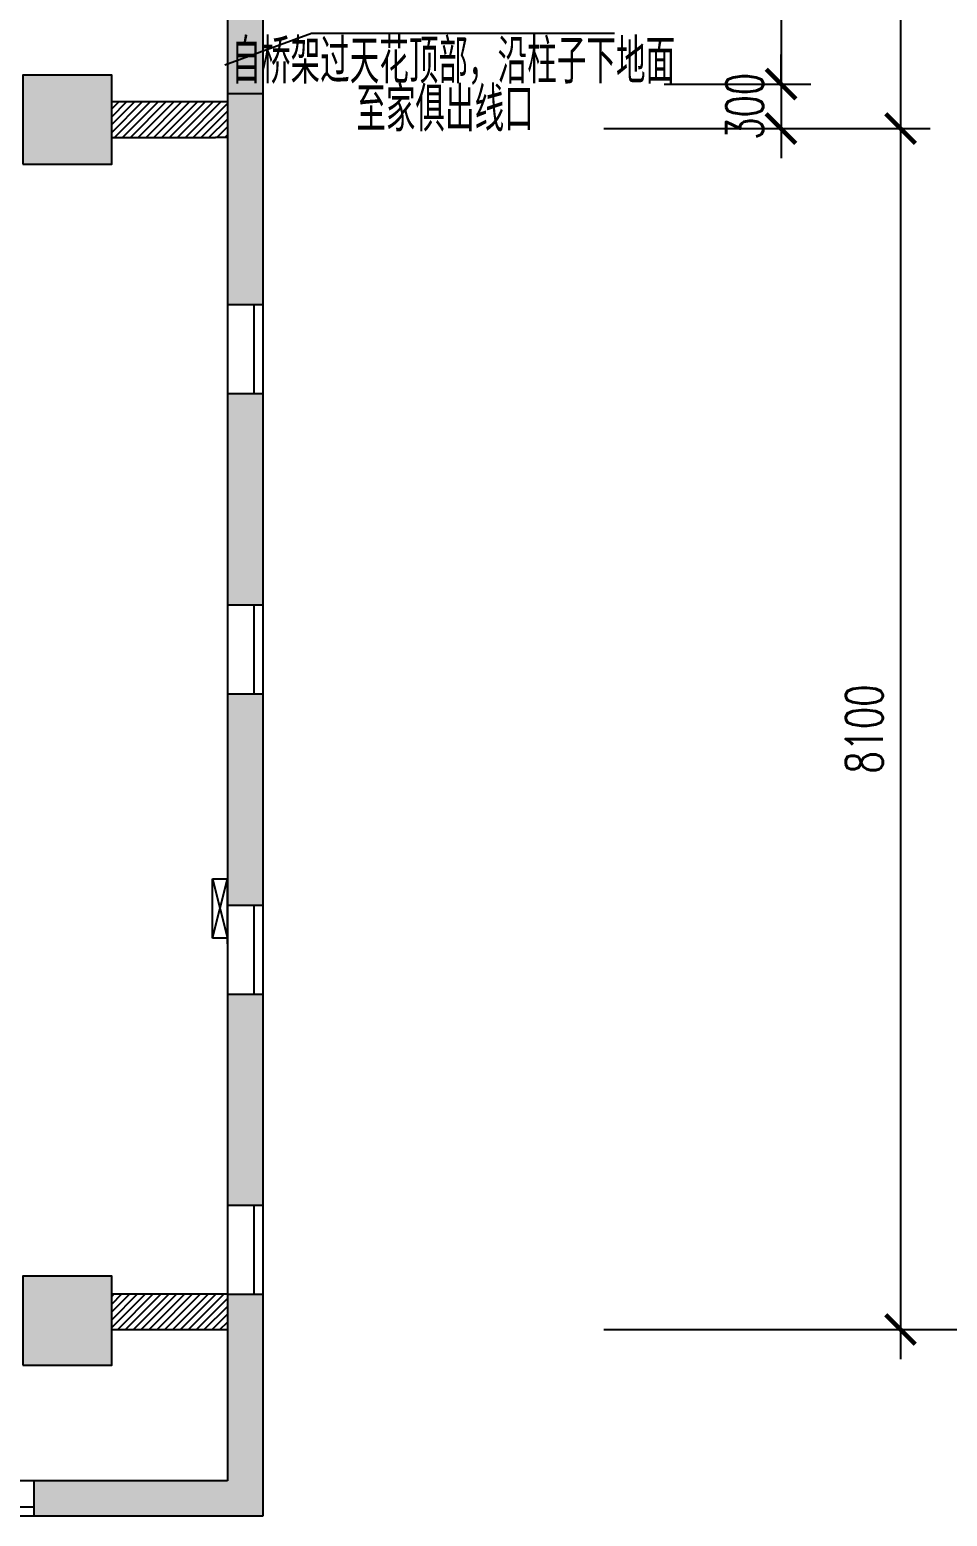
# Model space of a CAD drawing. Extents: x 243000 to 1039751, y -184758 to -16773.
# Drawn here: x 862449 to 868637, y -93708 to -83681 of the extents above; entities that cross this region are included whole.
import ezdxf
from ezdxf.enums import TextEntityAlignment as Align

# ---------------------------------------------------------------- set-up
doc = ezdxf.new("R2010")
doc.units = 0
doc.header["$LTSCALE"] = 1000
doc.header["$MEASUREMENT"] = 0
doc.layers.get('0').update_dxf_attribs({"linetype": 'CONTINUOUS'})
for name, color, linetype in [('WALL', 7, 'CONTINUOUS'), ('Z-TEXT', 7, 'CONTINUOUS'), ('玻璃线', 5, 'CONTINUOUS'), ('轴线标注', 1, 'CONTINUOUS')]:
    doc.layers.add(name, color=color, linetype=linetype)
doc.styles.add('DIM_FONT', font='romans.shx', dxfattribs={"width": 0.7, "height": 250, "bigfont": 'hztxt.shx'})
doc.styles.add('ROMANS', font='romans.shx', dxfattribs={"width": 0.7, "bigfont": 'hzdxf.shx'})
pattern_1 = [(45, (504728.568, 22557.45), (-26.5165043, 26.5165043), [])]

# ---------------------------------------------------------------- blocks, each defined once
blk = doc.blocks.new('_fzh')
at = {"layer": 'WALL'}
blk.add_hatch(color=7, dxfattribs=at).paths.add_polyline_path([(0.5, 0.5), (-0.5, 0.5), (-0.5, -0.5), (0.5, -0.5)])
at = {"layer": 'WALL', "color": 7}
blk.add_lwpolyline([(-0.5, -0.5), (0.5, -0.5), (0.5, 0.5), (-0.5, 0.5)], close=True, dxfattribs=at)
blk = doc.blocks.new('_ArchTick')
at = {"color": 0, "linetype": 'ByBlock', "const_width": 0.15}
blk.add_lwpolyline([(-0.5, -0.5), (0.5, 0.5)], dxfattribs=at)

msp = doc.modelspace()

# ---------------------------------------------------------------- hatches: boundary and pattern name
at = {"layer": 'WALL'}
h = msp.add_hatch(color=7, dxfattribs=at)
h.paths.add_polyline_path([(864022, -63263), (863782, -63263), (863782, -61838), (864022, -61838)])
h.paths.add_polyline_path([(864022, -65288), (863782, -65288), (863782, -63863), (864022, -63863)])
h.paths.add_polyline_path([(864022, -67313), (863782, -67313), (863782, -65888), (864022, -65888)])
h.paths.add_polyline_path([(864022, -69338), (863782, -69338), (863782, -68088), (863782, -67913), (864022, -67913)])
h.paths.add_polyline_path([(864022, -71363), (863782, -71363), (863782, -69938), (864022, -69938)])
h.paths.add_polyline_path([(864022, -73388), (863782, -73388), (863782, -71963), (864022, -71963)])
h.paths.add_polyline_path([(864022, -75413), (863782, -75413), (863782, -73988), (864022, -73988)])
h.paths.add_polyline_path([(864022, -77438), (863782, -77438), (863782, -76188), (863782, -76013), (864022, -76013)])
h.paths.add_polyline_path([(864022, -79463), (863782, -79463), (863782, -78038), (864022, -78038)])
h.paths.add_polyline_path([(864022, -81488), (863782, -81488), (863782, -80063), (864022, -80063)])
h.paths.add_polyline_path([(864022, -84113), (863782, -84113), (863782, -83513), (863782, -82088), (864022, -82088), (864022, -83513)])
edge = h.paths.add_edge_path(flags=16)
edge.add_line((863959.8, -83513), (863959.8, -84113))
h = msp.add_hatch(color=7, dxfattribs=at)
h.paths.add_polyline_path([(863782, -87563), (864022, -87563), (864022, -86138), (863782, -86138)])
h.paths.add_polyline_path([(863782, -85538), (864022, -85538), (864022, -84113), (863782, -84113)])
h = msp.add_hatch(dxfattribs=at)
h.set_pattern_fill('ANSI31', scale=300, style=0)
h.set_pattern_definition(pattern_1)
h.paths.add_polyline_path([(859692, -84408), (859542, -84408), (859542, -88168), (859692, -88168)])
h.paths.add_polyline_path([(863702, -84408), (863782, -84408), (863782, -84168), (863002, -84168), (863002, -84408), (863702, -84408)])
for points in [[(864022, -89588), (863782, -89588), (863782, -88163), (864022, -88163)], [(864022, -90188), (863782, -90188), (863782, -91613), (864022, -91613)], [(864022, -92213), (863782, -92213), (863782, -93468), (862477, -93468), (862477, -93708), (862477, -93708), (862477, -93708), (864022, -93708)]]:
    msp.add_hatch(color=7, dxfattribs=at).paths.add_polyline_path(points)
h = msp.add_hatch(dxfattribs=at)
h.set_pattern_fill('ANSI31', scale=300, style=0)
h.set_pattern_definition(pattern_1)
h.paths.add_polyline_path([(863782, -92448), (863782, -92208), (863002, -92208), (863002, -92448)])

# ---------------------------------------------------------------- linework, layer by layer
at = {"layer": 'WALL', "color": 7}
for p, q in [((864022, -82088), (864022, -84113)), ((863782, -83513), (863782, -84113)), ((863782, -84113), (863782, -85538)), ((864022, -84113), (863782, -84113)), ((864022, -84113), (864022, -85538)), ((863782, -84168), (863002, -84168)), ((863002, -84408), (863702, -84408)), ((863782, -84408), (863702, -84408)), ((864022, -85538), (863782, -85538)), ((863782, -86138), (863782, -87563)), ((864022, -86138), (863782, -86138)), ((864022, -86138), (864022, -87563)), ((864022, -87563), (863782, -87563)), ((863782, -88163), (863782, -89588)), ((864022, -88163), (863782, -88163)), ((864022, -88163), (864022, -89588)), ((864022, -89588), (863782, -89588)), ((864022, -90188), (863782, -90188)), ((863782, -90188), (863782, -91613)), ((864022, -90188), (864022, -91613)), ((864022, -91613), (863782, -91613)), ((863002, -92208), (863782, -92208)), ((863782, -92213), (863782, -93468)), ((864022, -92213), (863782, -92213)), ((864022, -92213), (864022, -93708)), ((863002, -92448), (863782, -92448)), ((863782, -93468), (862477, -93468)), ((862477, -93468), (862477, -93708)), ((864022, -93708), (862477, -93708))]:
    msp.add_line(p, q, dxfattribs=at)
at = {"layer": '玻璃线', "color": 7}
for p, q in [((863782, -85538), (863782, -86138)), ((863959.8, -85538), (863959.8, -86138)), ((864022, -85538), (864022, -86138)), ((863782, -87563), (863782, -88163)), ((863959.8, -87563), (863959.8, -88163)), ((864022, -87563), (864022, -88163)), ((863782, -89588), (863782, -90188)), ((863959.8, -89588), (863959.8, -90188)), ((864022, -89588), (864022, -90188)), ((863782, -91613), (863782, -92213)), ((863959.8, -91613), (863959.8, -92213)), ((864022, -91613), (864022, -92213)), ((862477, -93468), (861877, -93468)), ((862477, -93645.8), (861877, -93645.8)), ((862477, -93708), (861877, -93708))]:
    msp.add_line(p, q, dxfattribs=at)
at = {"layer": '轴线标注', "color": 1}
for p, q in [((867515.9, -60148), (867515.9, -84248)), ((868322, -76048), (868322, -84548)), ((867515.9, -84048), (867515.9, -83848)), ((866727.9, -84048), (867715.9, -84048)), ((866727.9, -84048), (867715.9, -84048)), ((867515.9, -84048), (867515.9, -84348)), ((868322, -84148), (868322, -92648)), ((866322, -84348), (868522, -84348)), ((866322, -84348), (868522, -84348)), ((866727.9, -84348), (867715.9, -84348)), ((867515.9, -84348), (867515.9, -84548)), ((866322, -92448), (868522, -92448)), ((867122, -92448), (869322, -92448))]:
    msp.add_line(p, q, dxfattribs=at)
at = {"layer": '轴线标注', "color": 7}
for p, q in [((863765.2, -83917.3), (864349.9, -83705.5)), ((864349.9, -83705.5), (866393, -83705.5))]:
    msp.add_line(p, q, dxfattribs=at)
at = {"layer": '轴线标注', "color": 4}
for p, q in [((863682, -89408), (863782, -89408)), ((863682, -89808), (863682, -89408)), ((863682, -89808), (863782, -89408)), ((863682, -89408), (863782, -89808)), ((863782, -89408), (863782, -89808)), ((863782, -89848), (863782, -89448)), ((863782, -89808), (863682, -89808))]:
    msp.add_line(p, q, dxfattribs=at)

# ---------------------------------------------------------------- block references
at = {"layer": 'WALL', "color": 7, "xscale": 600, "yscale": 600, "zscale": 600}
for p in [(862702, -84288), (862702, -92388)]:
    msp.add_blockref('_fzh', p, dxfattribs=at)
at = {"layer": '轴线标注', "color": 1, "xscale": 200, "yscale": 200, "zscale": 200}
for p, rotation in [((867515.9, -84048), 270), ((867515.9, -84048), 270), ((867515.9, -84348), 90), ((868322, -84348), 270), ((868322, -84348), 90), ((868322, -92448), 270)]:
    msp.add_blockref('_ArchTick', p, dxfattribs=dict(at, rotation=rotation))

# ---------------------------------------------------------------- texts
at = {"layer": 'Z-TEXT', "color": 3, "style": 'ROMANS', "width": 0.7}
for s, p in [('自桥架过天花顶部，沿柱子下地面', (865305.6, -84044.3)), ('至家俱出线口', (865250.2, -84368.5))]:
    msp.add_text(s, height=300, dxfattribs=at).set_placement(p, align=Align.CENTER)
at = {"layer": '轴线标注', "color": 2, "insert": (867270.9, -84198), "char_height": 250, "attachment_point": 5, "rotation": 90, "style": 'DIM_FONT'}
msp.add_mtext('\\A1;300', dxfattribs=at)
at = {"layer": '轴线标注', "color": 1, "insert": (868077, -88398), "char_height": 250, "attachment_point": 5, "rotation": 90, "style": 'DIM_FONT'}
msp.add_mtext('\\A1;8100', dxfattribs=at)

doc.saveas('drawing.dxf')
